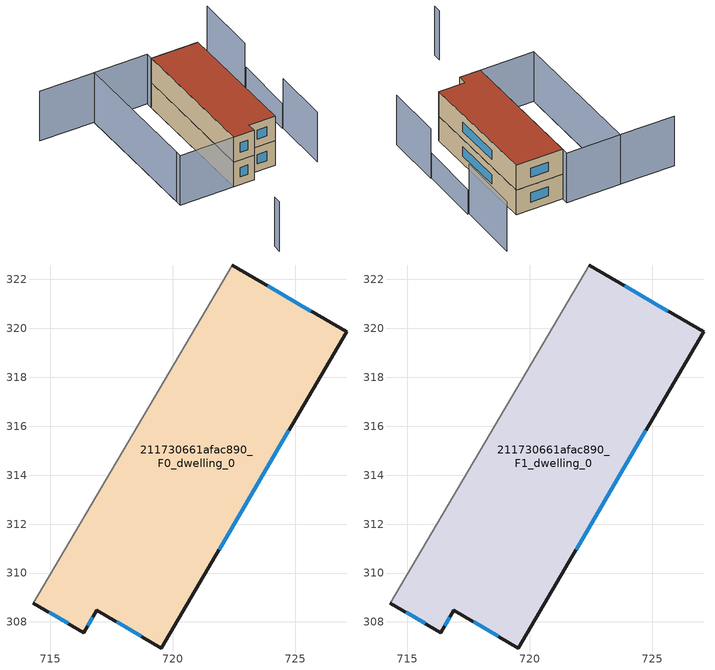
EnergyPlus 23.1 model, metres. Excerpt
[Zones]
211730661afac890_F0_dwelling_0
 floor ground (EU_floor_Construction): 727.1,319.86 719.54,306.94 716.9,308.49 716.36,307.57 714.3,308.77 722.43,322.59 z0
 wall outside (EU_wall_Construction): 714.3,308.77 716.36,307.57 716.9,308.49 719.54,306.94 727.1,319.86 722.43,322.59 z0:3
 wall adiabatic (EU_wall_Construction): 722.43,322.59 714.3,308.77 z0:3
 window (EU_Window_Construction): 725.65,320.71 723.89,321.74 / 721.9,310.96 724.75,315.83 / 717.72,308 718.71,307.42 / 716.52,307.85 716.73,308.2 / 714.94,308.39 715.72,307.94 z0.93:2.07
211730661afac890_F1_dwelling_0
 floor to 211730661afac890_F0_dwelling_0 (EU_floor_Construction): 727.1,319.86 719.54,306.94 716.9,308.49 716.36,307.57 714.3,308.77 722.43,322.59 z3
 wall outside (EU_wall_Construction): 714.3,308.77 716.36,307.57 716.9,308.49 719.54,306.94 727.1,319.86 722.43,322.59 z3:6
 wall adiabatic (EU_wall_Construction): 722.43,322.59 714.3,308.77 z3:6
 window (EU_Window_Construction): 725.65,320.71 723.89,321.74 / 721.9,310.96 724.75,315.83 / 717.72,308 718.71,307.42 / 716.52,307.85 716.73,308.2 / 714.94,308.39 715.72,307.94 z3.93:5.07
 roof outside (EU_roof_Construction): 719.54,306.94 727.1,319.86 722.43,322.59 714.3,308.77 716.36,307.57 716.9,308.49 z6
shading: 706.67,299.43 707.15,300.2 / 712.07,329.58 717.48,326.4 / 717.48,326.4 709.36,312.59 / 722.11,303.59 725.64,309.36 / 729.2,315.69 733.1,322.06 / 722.83,323.26 714.3,308.77 / 714.3,308.77 708.96,311.91 / 708.96,311.91 717.49,326.41 / 717.49,326.41 722.83,323.26 z0:6; 725.55,309.41 729.33,315.61 z0:3
[Building]
EU S2 Campaign: North Axis=0; Terrain=City; Solar Distribution=FullExterior
[Site:Location]
Montreal-Trudeau.Intl.AP: Latitude=45.4667; Longitude=-73.75; Time Zone=-5; Elevation=36
[SizingPeriod:WeatherFileDays]
AnnualSizingPeriod: Begin Month=1; Begin Day of Month=1; End Month=12; End Day of Month=31; Day of Week for Start Day=Monday; Use Weather File Daylight Saving Period=No; Use Weather File Rain and Snow Indicators=No
[MATERIAL]
EU_InternalMass_Material: Roughness=MediumRough; Thickness=0.1; Conductivity=1; Density=1800; Specific Heat=900; Thermal Absorptance=0.9; Solar Absorptance=0.7; Visible Absorptance=0.7
[MATERIAL:NOMASS] Roughness=MediumRough; Thermal Absorptance=0.9; Solar Absorptance=0.7; Visible Absorptance=0.7
Name | Thermal Resistance
EU_wall_NoMass; EU_floor_NoMass | 1.51479
EU_roof_NoMass | 2.84114
[WINDOWMATERIAL:SIMPLEGLAZINGSYSTEM]
EU_Window_SimpleGlazing: UFactor=3.53504; Solar Heat Gain Coefficient=0.8; Visible Transmittance=0.8
[CONSTRUCTION]
EU_wall_Construction: EU_wall_NoMass
EU_roof_Construction: EU_roof_NoMass
EU_floor_Construction: EU_floor_NoMass
EU_Window_Construction: EU_Window_SimpleGlazing
EU_InternalMass_Construction: EU_InternalMass_Material
[ZONE] Type=1; Multiplier=1; Ceiling Height=autocalculate; Volume=251.305; Floor Area=autocalculate; Part of Total Floor Area=Yes
211730661afac890_F0_dwelling_0; 211730661afac890_F1_dwelling_0
[INTERNALMASS] Construction=EU_InternalMass_Construction; Surface Area=83.7682
Name | Zone or ZoneList
211730661afac890_F0_dwelling_0_EU_InternalMass | 211730661afac890_F0_dwelling_0
211730661afac890_F1_dwelling_0_EU_InternalMass | 211730661afac890_F1_dwelling_0
[OTHEREQUIPMENT] Fuel Type=Electricity; Design Level Calculation Method=Watts/Area; Power per Zone Floor Area=1; Fraction Latent=0; Fraction Radiant=0; Fraction Lost=0; Carbon Dioxide Generation Rate=0; EndUse Subcategory=EU_Step8_InternalGains
Name | Zone or ZoneList or Space or SpaceList | Schedule
EU_Step8_InternalGain_211730661afac890_F0_dwelling_0_f000 | 211730661afac890_F0_dwelling_0 | EU_Step8_GainSchedule_211730661afac890_F0_dwelling_0_f000
EU_Step8_InternalGain_211730661afac890_F1_dwelling_0_f000 | 211730661afac890_F1_dwelling_0 | EU_Step8_GainSchedule_211730661afac890_F1_dwelling_0_f000
[ZONEVENTILATION:DESIGNFLOWRATE] Schedule=EU_AlwaysOn; Design Flow Rate Calculation Method=AirChanges/Hour; Air Changes per Hour=0.775154; Ventilation Type=Natural; Fan Pressure Rise=0; Fan Total Efficiency=1; Constant Term Coefficient=1; Temperature Term Coefficient=0; Velocity Term Coefficient=0; Velocity Squared Term Coefficient=0; Minimum Indoor Temperature=-100; Maximum Indoor Temperature=100; Delta Temperature=-100; Minimum Outdoor Temperature=-100; Maximum Outdoor Temperature=100; Maximum Wind Speed=40
Name | Zone or ZoneList or Space or SpaceList
EU_ConstantAir_211730661afac890_F0_dwelling_0 | 211730661afac890_F0_dwelling_0
EU_ConstantAir_211730661afac890_F1_dwelling_0 | 211730661afac890_F1_dwelling_0
[HVACTEMPLATE:THERMOSTAT] Constant Heating Setpoint=20; Constant Cooling Setpoint=50
EU_HeatOnly_211730661afac890_F0_dwelling_0; EU_HeatOnly_211730661afac890_F1_dwelling_0
[HVACTEMPLATE:ZONE:IDEALLOADSAIRSYSTEM] System Availability Schedule=EU_AlwaysOn; Maximum Heating Supply Air Temperature=50; Minimum Cooling Supply Air Temperature=13; Maximum Heating Supply Air Humidity Ratio=0.0156; Minimum Cooling Supply Air Humidity Ratio=0.0077; Heating Limit=NoLimit; Cooling Limit=NoLimit; Heating Availability Schedule=EU_AlwaysOn; Cooling Availability Schedule=EU_CoolingOff; Dehumidification Control Type=ConstantSensibleHeatRatio; Cooling Sensible Heat Ratio=0.7; Dehumidification Setpoint=60; Humidification Control Type=None; Humidification Setpoint=30; Outdoor Air Method=None; Outdoor Air Flow Rate per Person=0.00944; Outdoor Air Flow Rate per Zone Floor Area=0; Outdoor Air Flow Rate per Zone=0; Demand Controlled Ventilation Type=None; Outdoor Air Economizer Type=NoEconomizer; Heat Recovery Type=None; Sensible Heat Recovery Effectiveness=0.7; Latent Heat Recovery Effectiveness=0.65
Name | Template Thermostat
211730661afac890_F0_dwelling_0 | EU_HeatOnly_211730661afac890_F0_dwelling_0
211730661afac890_F1_dwelling_0 | EU_HeatOnly_211730661afac890_F1_dwelling_0
[SIZING:ZONE] Zone Cooling Design Supply Air Temperature Input Method=SupplyAirTemperature; Zone Cooling Design Supply Air Temperature=13; Zone Heating Design Supply Air Temperature Input Method=SupplyAirTemperature; Zone Heating Design Supply Air Temperature=50; Zone Cooling Design Supply Air Humidity Ratio=0.008; Zone Heating Design Supply Air Humidity Ratio=0.008; Cooling Design Air Flow Method=DesignDay; Cooling Design Air Flow Rate=0; Cooling Minimum Air Flow per Zone Floor Area=0.000762; Cooling Minimum Air Flow=0; Cooling Minimum Air Flow Fraction=0.2; Heating Design Air Flow Method=DesignDay; Heating Design Air Flow Rate=0; Heating Maximum Air Flow per Zone Floor Area=0.002032; Heating Maximum Air Flow=0.141576; Heating Maximum Air Flow Fraction=0.3; Account for Dedicated Outdoor Air System=No; Dedicated Outdoor Air System Control Strategy=NeutralSupplyAir; Dedicated Outdoor Air Low Setpoint Temperature for Design=autosize; Dedicated Outdoor Air High Setpoint Temperature for Design=autosize; Zone Load Sizing Method=Sensible Load Only No Latent Load; Zone Latent Cooling Design Supply Air Humidity Ratio Input Method=HumidityRatioDifference; Zone Cooling Design Supply Air Humidity Ratio Difference=0.005; Zone Latent Heating Design Supply Air Humidity Ratio Input Method=HumidityRatioDifference; Zone Humidification Design Supply Air Humidity Ratio Difference=0.005
211730661afac890_F0_dwelling_0; 211730661afac890_F1_dwelling_0
[SCHEDULE:CONSTANT]
Name | Hourly Value
EU_AlwaysOn | 1
EU_CoolingOff | 0
[SCHEDULE:FILE] Column Number=1; Rows to Skip at Top=0; Number of Hours of Data=8760; Column Separator=Comma; Interpolate to Timestep=No; Minutes per Item=60; Adjust Schedule for Daylight Savings=Yes
Name | File
EU_Step8_GainSchedule_211730661afac890_F0_dwelling_0_f000 | ../../schedules/211730661afac890/211730661afac890_F0_dwelling_0_f000_gain.csv
EU_Step8_GainSchedule_211730661afac890_F1_dwelling_0_f000 | ../../schedules/211730661afac890/211730661afac890_F1_dwelling_0_f000_gain.csv
